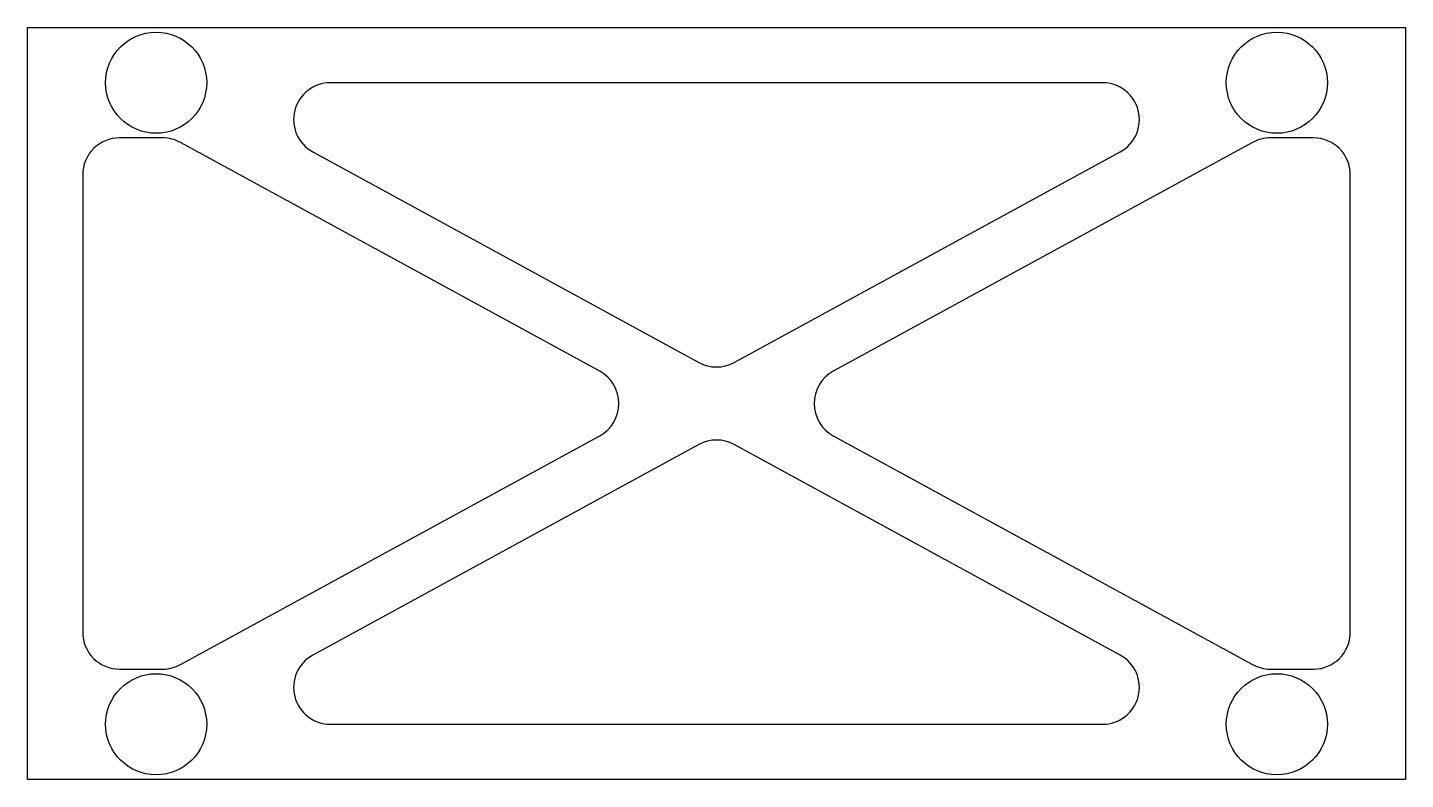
# Model space of a CAD drawing. Header units: millimetres. Extents: x -37.5 to 37.5, y -76.4 to -35.5.
import ezdxf

# ---------------------------------------------------------------- set-up
doc = ezdxf.new("R2010")
doc.units = ezdxf.units.MM
doc.layers.get('0').update_dxf_attribs({"linetype": 'CONTINUOUS'})

msp = doc.modelspace()

# ---------------------------------------------------------------- linework, layer by layer
msp.add_lwpolyline([(37.5, -35.492), (37.5, -76.386), (-37.5, -76.386), (-37.5, -35.492)], close=True)
for points in [[(0.957, -53.709), (21.976, -42.248, 0.777068), (21.019, -38.492), (-21.019, -38.492, 0.777068), (-21.976, -42.248), (-0.957, -53.709, 0.254911)], [(-32.5, -70.386), (-30.139, -70.386, 0.12545), (-29.182, -70.142), (-6.354, -57.695, 0.593739), (-6.354, -54.183), (-29.182, -41.737, 0.12545), (-30.139, -41.492), (-32.5, -41.492, 0.414214), (-34.5, -43.492), (-34.5, -68.386, 0.414214)], [(34.5, -68.386), (34.5, -43.492, 0.414214), (32.5, -41.492), (30.139, -41.492, 0.12545), (29.182, -41.737), (6.354, -54.183, 0.593739), (6.354, -57.695), (29.182, -70.142, 0.12545), (30.139, -70.386), (32.5, -70.386, 0.414214)], [(-21.019, -73.386), (21.019, -73.386, 0.777068), (21.976, -69.63), (0.957, -58.17, 0.254911), (-0.957, -58.17), (-21.976, -69.63, 0.777068)]]:
    msp.add_lwpolyline(points, format="xyb", close=True)
for centre in [(-30.5, -38.492), (30.5, -38.492), (-30.5, -73.386), (30.5, -73.386)]:
    msp.add_circle(centre, 2.75)

doc.saveas('drawing.dxf')
